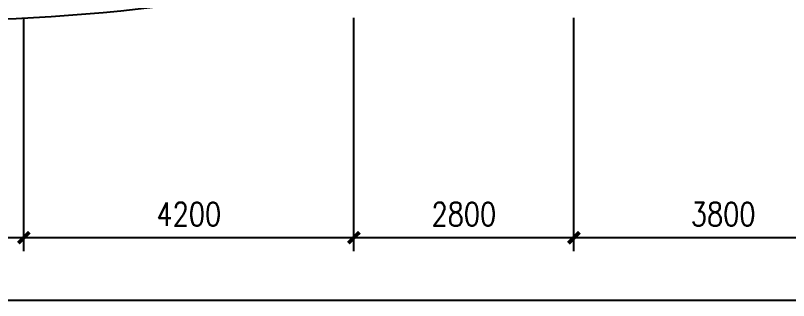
# Model space of a CAD drawing. Header units: millimetres. Extents: x 1143 to 39838, y 578 to 35727.
# Drawn here: x 21384 to 31221, y 978 to 4608 of the extents above; entities that cross this region are included whole.
import ezdxf

# ---------------------------------------------------------------- set-up
doc = ezdxf.new("R2010")
doc.units = ezdxf.units.MM
for name, color, linetype in [('3', 7, 'Continuous'), ('AXIS', 3, 'Continuous'), ('JJ', 8, 'Continuous'), ('PUB_WINDW', 7, 'Continuous')]:
    doc.layers.add(name, color=color, linetype=linetype)
doc.styles.add('DIM_FONT', font='SIMPLEX', dxfattribs={"width": 0.8})
doc.styles.get("Standard").update_dxf_attribs({"font": 'arial.ttf'})
doc.dimstyles.new('AXIS', dxfattribs={"dimtxt": 300, "dimasz": 1, "dimexe": 250, "dimexo": 300, "dimgap": 0.09, "dimtad": 1, "dimdec": 0, "dimzin": 0, "dimdsep": 46, "dimtxsty": 'DIM_FONT', "dimblk": '_DIMX', "dimcen": 0.09, "dimse1": 1, "dimse2": 1, "dimclrt": 7, "dimadec": 0, "dimazin": 0, "dimtfac": 1, "dimtdec": 0, "dimtix": 1, "dimtmove": 2, "dimatfit": 3, "dimldrblk": '_DIMX', "dimfxl": 1, "dimtolj": 1, "dimtzin": 0, "dimarcsym": 0})

# ---------------------------------------------------------------- blocks, each defined once
blk = doc.blocks.new('_DIMX')
at = {"const_width": 50}
blk.add_lwpolyline([(-70, -70), (70, 70)], dxfattribs=at)
blk = doc.blocks.new('*D48')
at = {"color": 0, "linetype": 'ByBlock', "transparency": 16777216}
blk.add_line((632167.8, 357798.9), (603969.8, 357798.9), dxfattribs=at)
at = {"layer": 'DEFPOINTS', "color": 0, "linetype": 'ByBlock', "transparency": 16777216}
for p in [(603968.8, 361398.9), (632168.8, 361398.9), (603968.8, 357798.9)]:
    blk.add_point(p, dxfattribs=at)
at = {"color": 0, "linetype": 'ByBlock', "transparency": 16777216, "rotation": 180.0000000000001}
blk.add_blockref('_DIMX', (603968.8, 357798.9), dxfattribs=at)
at = {"color": 0, "linetype": 'ByBlock', "transparency": 16777216}
blk.add_blockref('_DIMX', (632168.8, 357798.9), dxfattribs=at)
at = {"color": 7, "linetype": 'ByBlock', "transparency": 16777216, "insert": (618068.8, 358098.9), "char_height": 300, "attachment_point": 5, "style": 'DIM_FONT'}
blk.add_mtext('\\A1;28200', dxfattribs=at)
blk = doc.blocks.new('*D56')
at = {"color": 0, "linetype": 'ByBlock', "transparency": 16777216}
blk.add_line((625567.8, 358598.9), (621369.8, 358598.9), dxfattribs=at)
at = {"layer": 'DEFPOINTS', "color": 0, "linetype": 'ByBlock', "transparency": 16777216}
for p in [(621368.8, 361398.9), (625568.8, 361398.9), (621368.8, 358598.9)]:
    blk.add_point(p, dxfattribs=at)
at = {"color": 0, "linetype": 'ByBlock', "transparency": 16777216, "rotation": 180}
blk.add_blockref('_DIMX', (621368.8, 358598.9), dxfattribs=at)
at = {"color": 0, "linetype": 'ByBlock', "transparency": 16777216}
blk.add_blockref('_DIMX', (625568.8, 358598.9), dxfattribs=at)
at = {"color": 7, "linetype": 'ByBlock', "transparency": 16777216, "insert": (623468.8, 358898.9), "char_height": 300, "attachment_point": 5, "style": 'DIM_FONT'}
blk.add_mtext('\\A1;4200', dxfattribs=at)
blk = doc.blocks.new('*D58')
at = {"color": 0, "linetype": 'ByBlock', "transparency": 16777216}
blk.add_line((621367.8, 358598.9), (618369.8, 358598.9), dxfattribs=at)
at = {"layer": 'DEFPOINTS', "color": 0, "linetype": 'ByBlock', "transparency": 16777216}
for p in [(618368.8, 361398.9), (621368.8, 361398.9), (618368.8, 358598.9)]:
    blk.add_point(p, dxfattribs=at)
at = {"color": 0, "linetype": 'ByBlock', "transparency": 16777216, "rotation": 180}
blk.add_blockref('_DIMX', (618368.8, 358598.9), dxfattribs=at)
at = {"color": 0, "linetype": 'ByBlock', "transparency": 16777216}
blk.add_blockref('_DIMX', (621368.8, 358598.9), dxfattribs=at)
at = {"color": 7, "linetype": 'ByBlock', "transparency": 16777216, "insert": (619868.8, 358898.9), "char_height": 300, "attachment_point": 5, "style": 'DIM_FONT'}
blk.add_mtext('\\A1;3000', dxfattribs=at)
blk = doc.blocks.new('*D59')
at = {"color": 0, "linetype": 'ByBlock', "transparency": 16777216}
blk.add_line((628367.8, 358598.9), (625569.8, 358598.9), dxfattribs=at)
at = {"layer": 'DEFPOINTS', "color": 0, "linetype": 'ByBlock', "transparency": 16777216}
for p in [(625568.8, 361398.9), (628368.8, 361398.9), (625568.8, 358598.9)]:
    blk.add_point(p, dxfattribs=at)
at = {"color": 0, "linetype": 'ByBlock', "transparency": 16777216, "rotation": 180}
blk.add_blockref('_DIMX', (625568.8, 358598.9), dxfattribs=at)
at = {"color": 0, "linetype": 'ByBlock', "transparency": 16777216}
blk.add_blockref('_DIMX', (628368.8, 358598.9), dxfattribs=at)
at = {"color": 7, "linetype": 'ByBlock', "transparency": 16777216, "insert": (626968.8, 358898.9), "char_height": 300, "attachment_point": 5, "style": 'DIM_FONT'}
blk.add_mtext('\\A1;2800', dxfattribs=at)
blk = doc.blocks.new('*D60')
at = {"color": 0, "linetype": 'ByBlock', "transparency": 16777216}
blk.add_line((632167.8, 358598.9), (628369.8, 358598.9), dxfattribs=at)
at = {"layer": 'DEFPOINTS', "color": 0, "linetype": 'ByBlock', "transparency": 16777216}
for p in [(628368.8, 361398.9), (632168.8, 361398.9), (628368.8, 358598.9)]:
    blk.add_point(p, dxfattribs=at)
at = {"color": 0, "linetype": 'ByBlock', "transparency": 16777216}
for p, rotation in [((628368.8, 358598.9), 180.0000000000026), ((632168.8, 358598.9), 2.637889906509372e-12)]:
    blk.add_blockref('_DIMX', p, dxfattribs=dict(at, rotation=rotation))
at = {"color": 7, "linetype": 'ByBlock', "transparency": 16777216, "insert": (630268.8, 358898.9), "char_height": 300, "attachment_point": 5, "style": 'DIM_FONT'}
blk.add_mtext('\\A1;3800', dxfattribs=at)
blk = doc.blocks.new('1T4F81聚福元')
at = {"layer": '3'}
blk.add_lwpolyline([(-5132, -24900, 0.069132), (1900.1, -23946.6), (1900.1, -22000)], format="xyb", dxfattribs=at)
at = {"layer": 'AXIS'}
for p, q in [((-3700, -27830.7), (-3700, -24861.5)), ((500, -27830.7), (500, -24861.5)), ((3300.1, -27830.7), (3300.1, -24861.5)), ((3300.1, -27830.7), (3300.1, -24861.5))]:
    blk.add_line(p, q, dxfattribs=at)
at = {"style": 'DIM_FONT', "oblique": -180, "text_generation_flag": 4, "width": 0.8, "flags": 9}
for tag, p, rotation in [('XSIZE', (1326.3, -15051.1), 135), ('YSIZE', (1326.3, -15051.1), 135), ('XSIZE', (3900.1, -18100), 45), ('YSIZE', (3900.1, -18100), 45)]:
    blk.add_attdef(tag, p, '', height=0.5, rotation=rotation, dxfattribs=at)
at = {"layer": 'JJ', "oblique": -180, "text_generation_flag": 4, "width": 0.8, "flags": 9}
for p in [(1764.7, -14093.6), (2339, -19893.8)]:
    blk.add_attdef('XSIZE', p, '', height=0.441, dxfattribs=at)
blk.add_attdef('XSIZE', (-13521.8, -18540), '', height=0.441, rotation=90, dxfattribs=at)
at = {"layer": 'AXIS'}
for p2, distance, picture, middle in [((-21100, -24861.5), 3600, '*D48', (-7000, -28161.5)), ((3300.1, -24861.5), 2800, '*D60', (5200, -27361.5))]:
    dim = blk.add_aligned_dim(p1=(7100, -24861.5), p2=p2, distance=distance, dimstyle='AXIS', dxfattribs=at)
    dim.commit()
    dim.dimension.update_dxf_attribs({"geometry": picture, "text_midpoint": middle, "insert": (-625068.8, -386260.4)})
for base, p1, p2, picture, middle in [((-6700, -27661.5), (-3700, -24861.5), (-6700, -24861.5), '*D58', (-5200, -27361.5)), ((-3700, -27661.5), (500, -24861.5), (-3700, -24861.5), '*D56', (-1600, -27361.5)), ((500, -27661.5), (3300.1, -24861.5), (500, -24861.5), '*D59', (1900, -27361.5))]:
    dim = blk.add_linear_dim(base=base, p1=p1, p2=p2, dimstyle='AXIS', dxfattribs=at)
    dim.commit()
    dim.dimension.update_dxf_attribs({"geometry": picture, "text_midpoint": middle, "insert": (-625068.8, -386260.4)})

msp = doc.modelspace()

# ---------------------------------------------------------------- block references
at = {"layer": 'PUB_WINDW'}
msp.add_blockref('1T4F81聚福元', (25189.3, 29439.1), dxfattribs=at)

doc.saveas('drawing.dxf')
